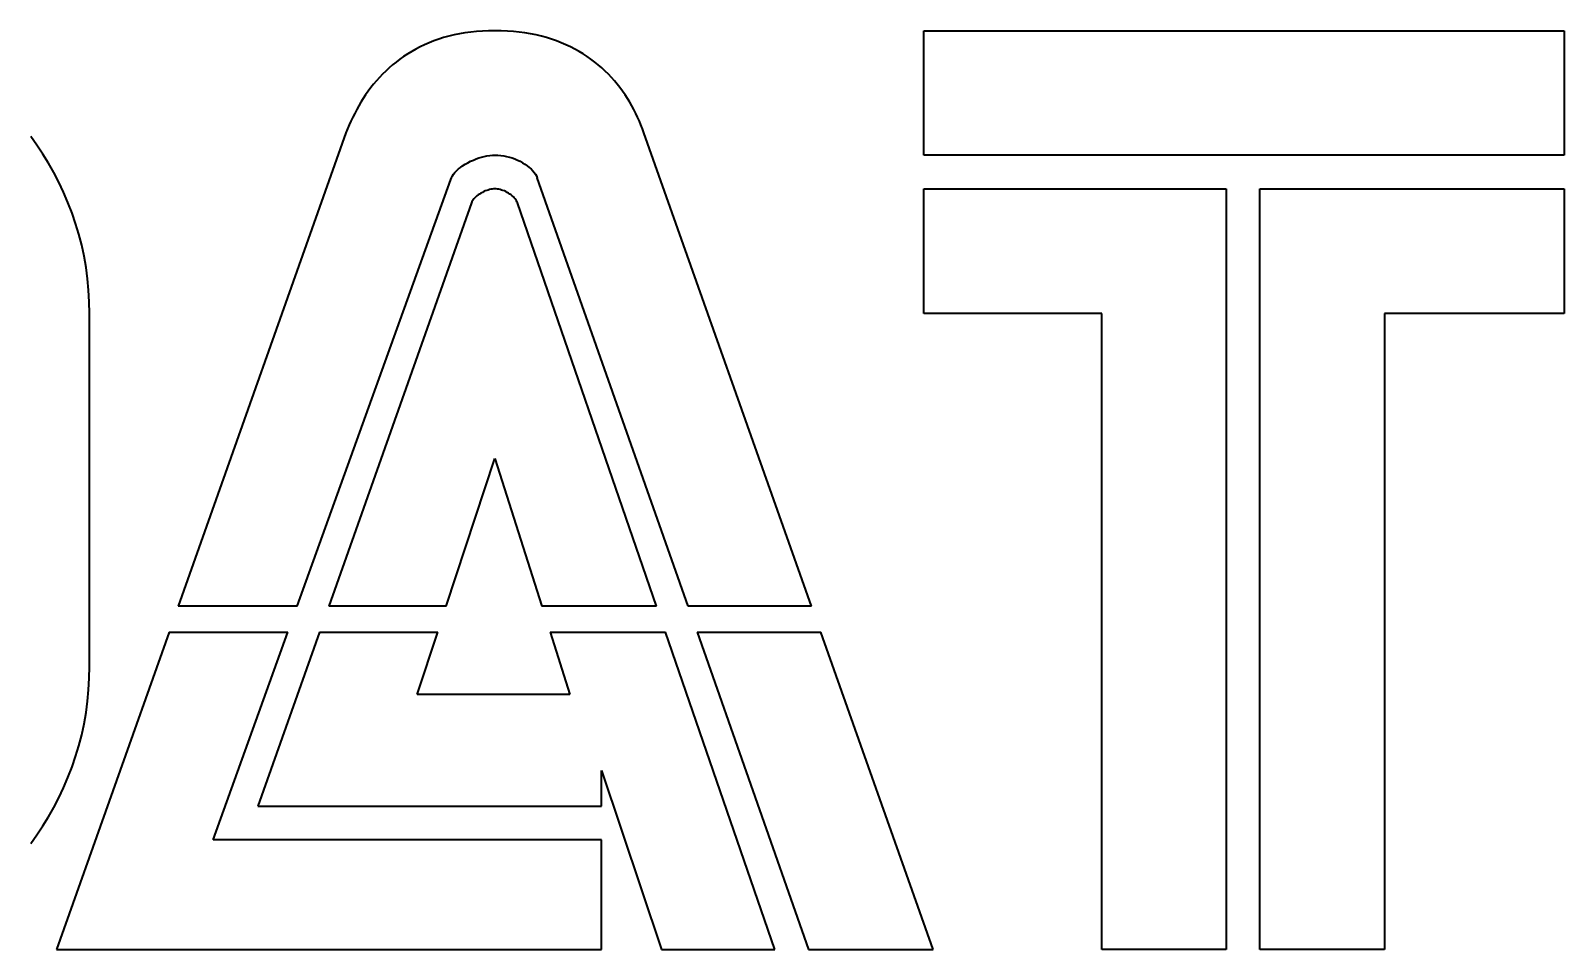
# Model space of a CAD drawing. Extents: x -10871 to 4979, y 1991 to 5869.
# Drawn here: x 402.3 to 563, y 4194.6 to 4290.8 of the extents above; entities that cross this region are included whole.
import ezdxf

# ---------------------------------------------------------------- set-up
doc = ezdxf.new("R2010")
doc.units = 0

msp = doc.modelspace()

# ---------------------------------------------------------------- linework, layer by layer
at = {"color": 7, "lineweight": 35, "ltscale": 0.013042}
msp.add_line((444.05, 4289.58), (443.57, 4289.37), dxfattribs=at)
at = {"color": 7, "lineweight": 35, "ltscale": 0.013214}
msp.add_line((444.54, 4289.77), (444.05, 4289.58), dxfattribs=at)
at = {"color": 7, "lineweight": 35, "ltscale": 0.013399}
msp.add_line((445.05, 4289.96), (444.54, 4289.77), dxfattribs=at)
at = {"color": 7, "lineweight": 35, "ltscale": 0.013608}
msp.add_line((445.56, 4290.12), (445.05, 4289.96), dxfattribs=at)
at = {"color": 7, "lineweight": 35, "ltscale": 0.013856}
msp.add_line((446.1, 4290.27), (445.56, 4290.12), dxfattribs=at)
at = {"color": 7, "lineweight": 35, "ltscale": 0.014129}
msp.add_line((446.65, 4290.41), (446.1, 4290.27), dxfattribs=at)
at = {"color": 7, "lineweight": 35, "ltscale": 0.014413}
msp.add_line((447.21, 4290.52), (446.65, 4290.41), dxfattribs=at)
at = {"color": 7, "lineweight": 35, "ltscale": 0.01472}
msp.add_line((447.79, 4290.62), (447.21, 4290.52), dxfattribs=at)
at = {"color": 7, "lineweight": 35, "ltscale": 0.01504}
msp.add_line((448.39, 4290.7), (447.79, 4290.62), dxfattribs=at)
at = {"color": 7, "lineweight": 35, "ltscale": 0.015381}
msp.add_line((449, 4290.76), (448.39, 4290.7), dxfattribs=at)
at = {"color": 7, "lineweight": 35, "ltscale": 0.015733}
msp.add_line((449.63, 4290.8), (449, 4290.76), dxfattribs=at)
at = {"color": 7, "lineweight": 35, "ltscale": 0.016101}
msp.add_line((450.27, 4290.83), (449.63, 4290.8), dxfattribs=at)
at = {"color": 7, "lineweight": 35, "ltscale": 0.016481}
msp.add_line((450.93, 4290.84), (450.27, 4290.83), dxfattribs=at)
at = {"color": 7, "lineweight": 35, "ltscale": 0.016492}
msp.add_line((451.59, 4290.83), (450.93, 4290.84), dxfattribs=at)
at = {"color": 7, "lineweight": 35, "ltscale": 0.016138}
msp.add_line((452.24, 4290.8), (451.59, 4290.83), dxfattribs=at)
at = {"color": 7, "lineweight": 35, "ltscale": 0.015794}
msp.add_line((452.87, 4290.76), (452.24, 4290.8), dxfattribs=at)
at = {"color": 7, "lineweight": 35, "ltscale": 0.015466}
msp.add_line((453.48, 4290.7), (452.87, 4290.76), dxfattribs=at)
at = {"color": 7, "lineweight": 35, "ltscale": 0.01515}
msp.add_line((454.08, 4290.62), (453.48, 4290.7), dxfattribs=at)
at = {"color": 7, "lineweight": 35, "ltscale": 0.014852}
msp.add_line((454.67, 4290.52), (454.08, 4290.62), dxfattribs=at)
at = {"color": 7, "lineweight": 35, "ltscale": 0.01457}
msp.add_line((455.24, 4290.41), (454.67, 4290.52), dxfattribs=at)
at = {"color": 7, "lineweight": 35, "ltscale": 0.014307}
msp.add_line((455.8, 4290.27), (455.24, 4290.41), dxfattribs=at)
at = {"color": 7, "lineweight": 35, "ltscale": 0.014058}
msp.add_line((456.34, 4290.12), (455.8, 4290.27), dxfattribs=at)
at = {"color": 7, "lineweight": 35, "ltscale": 0.01383}
msp.add_line((456.87, 4289.96), (456.34, 4290.12), dxfattribs=at)
at = {"color": 7, "lineweight": 35, "ltscale": 0.013618}
msp.add_line((457.38, 4289.77), (456.87, 4289.96), dxfattribs=at)
at = {"color": 7, "lineweight": 35, "ltscale": 0.013407}
msp.add_line((457.88, 4289.58), (457.38, 4289.77), dxfattribs=at)
at = {"color": 7, "lineweight": 35, "ltscale": 0.013211}
msp.add_line((458.36, 4289.37), (457.88, 4289.58), dxfattribs=at)
at = {"color": 7, "lineweight": 35}
for p, q in [((495.86, 4290.84), (562.95, 4290.84)), ((435.33, 4280.15), (417.76, 4230.55)), ((484.1, 4230.55), (466.53, 4280.15)), ((562.95, 4277.79), (495.86, 4277.79)), ((430.22, 4230.55), (446.32, 4275.24)), ((471.16, 4230.55), (455.37, 4275.44)), ((495.86, 4274.26), (527.54, 4274.26)), ((527.54, 4274.26), (527.54, 4194.61)), ((531.07, 4274.26), (562.95, 4274.26)), ((531.07, 4194.61), (531.07, 4274.26)), ((448.48, 4272.79), (433.52, 4230.55)), ((467.86, 4230.55), (453.29, 4272.79)), ((408.46, 4224.23), (408.46, 4261.22)), ((514.49, 4194.61), (514.49, 4261.22)), ((544.12, 4261.22), (544.12, 4194.61)), ((416.8, 4227.85), (405.02, 4194.61)), ((421.41, 4206.09), (429.25, 4227.85)), ((480.26, 4194.61), (468.79, 4227.85)), ((472.11, 4227.85), (483.79, 4194.61)), ((496.84, 4194.61), (485.06, 4227.85)), ((426.11, 4209.62), (462.11, 4209.62)), ((462.11, 4206.09), (421.41, 4206.09)), ((405.02, 4194.61), (462.11, 4194.61))]:
    msp.add_line(p, q, dxfattribs=at)
at = {"color": 7, "lineweight": 35, "ltscale": 0.32616}
for p, q in [((495.86, 4277.79), (495.86, 4290.84)), ((562.95, 4290.84), (562.95, 4277.79)), ((495.86, 4261.22), (495.86, 4274.26)), ((562.95, 4274.26), (562.95, 4261.22))]:
    msp.add_line(p, q, dxfattribs=at)
at = {"color": 7, "lineweight": 35, "ltscale": 0.01224}
msp.add_line((440.97, 4287.85), (440.58, 4287.55), dxfattribs=at)
at = {"color": 7, "lineweight": 35, "ltscale": 0.012315}
msp.add_line((441.37, 4288.14), (440.97, 4287.85), dxfattribs=at)
at = {"color": 7, "lineweight": 35, "ltscale": 0.012393}
msp.add_line((441.79, 4288.41), (441.37, 4288.14), dxfattribs=at)
at = {"color": 7, "lineweight": 35, "ltscale": 0.012499}
msp.add_line((442.21, 4288.67), (441.79, 4288.41), dxfattribs=at)
at = {"color": 7, "lineweight": 35, "ltscale": 0.012608}
msp.add_line((442.65, 4288.91), (442.21, 4288.67), dxfattribs=at)
at = {"color": 7, "lineweight": 35, "ltscale": 0.012739}
msp.add_line((443.11, 4289.15), (442.65, 4288.91), dxfattribs=at)
at = {"color": 7, "lineweight": 35, "ltscale": 0.012883}
msp.add_line((443.57, 4289.37), (443.11, 4289.15), dxfattribs=at)
at = {"color": 7, "lineweight": 35, "ltscale": 0.013028}
msp.add_line((458.84, 4289.15), (458.36, 4289.37), dxfattribs=at)
at = {"color": 7, "lineweight": 35, "ltscale": 0.012858}
msp.add_line((459.29, 4288.91), (458.84, 4289.15), dxfattribs=at)
at = {"color": 7, "lineweight": 35, "ltscale": 0.012705}
msp.add_line((459.74, 4288.67), (459.29, 4288.91), dxfattribs=at)
at = {"color": 7, "lineweight": 35, "ltscale": 0.012573}
msp.add_line((460.17, 4288.41), (459.74, 4288.67), dxfattribs=at)
at = {"color": 7, "lineweight": 35, "ltscale": 0.012444}
msp.add_line((460.59, 4288.14), (460.17, 4288.41), dxfattribs=at)
at = {"color": 7, "lineweight": 35, "ltscale": 0.012346}
msp.add_line((460.99, 4287.85), (460.59, 4288.14), dxfattribs=at)
at = {"color": 7, "lineweight": 35, "ltscale": 0.012249}
msp.add_line((461.38, 4287.55), (460.99, 4287.85), dxfattribs=at)
at = {"color": 7, "lineweight": 35, "ltscale": 0.01175}
for p, q in [((439.15, 4286.27), (438.83, 4285.93)), ((463.13, 4285.93), (462.81, 4286.27))]:
    msp.add_line(p, q, dxfattribs=at)
at = {"color": 7, "lineweight": 35, "ltscale": 0.011835}
for p, q in [((439.49, 4286.61), (439.15, 4286.27)), ((462.81, 4286.27), (462.47, 4286.61))]:
    msp.add_line(p, q, dxfattribs=at)
at = {"color": 7, "lineweight": 35, "ltscale": 0.011931}
for p, q in [((439.84, 4286.93), (439.49, 4286.61)), ((462.47, 4286.61), (462.12, 4286.93))]:
    msp.add_line(p, q, dxfattribs=at)
at = {"color": 7, "lineweight": 35, "ltscale": 0.012039}
for p, q in [((440.21, 4287.25), (439.84, 4286.93)), ((462.12, 4286.93), (461.75, 4287.25))]:
    msp.add_line(p, q, dxfattribs=at)
at = {"color": 7, "lineweight": 35, "ltscale": 0.012156}
for p, q in [((440.58, 4287.55), (440.21, 4287.25)), ((461.75, 4287.25), (461.38, 4287.55))]:
    msp.add_line(p, q, dxfattribs=at)
at = {"color": 7, "lineweight": 35, "ltscale": 0.011524}
for p, q in [((437.93, 4284.87), (437.66, 4284.5)), ((464.3, 4284.5), (464.03, 4284.87))]:
    msp.add_line(p, q, dxfattribs=at)
at = {"color": 7, "lineweight": 35, "ltscale": 0.011573}
for p, q in [((438.22, 4285.23), (437.93, 4284.87)), ((464.03, 4284.87), (463.74, 4285.23))]:
    msp.add_line(p, q, dxfattribs=at)
at = {"color": 7, "lineweight": 35, "ltscale": 0.011614}
for p, q in [((438.52, 4285.59), (438.22, 4285.23)), ((463.74, 4285.23), (463.44, 4285.59))]:
    msp.add_line(p, q, dxfattribs=at)
at = {"color": 7, "lineweight": 35, "ltscale": 0.011676}
for p, q in [((438.83, 4285.93), (438.52, 4285.59)), ((463.44, 4285.59), (463.13, 4285.93))]:
    msp.add_line(p, q, dxfattribs=at)
at = {"color": 7, "lineweight": 35, "ltscale": 0.011318}
msp.add_line((436.9, 4283.35), (436.67, 4282.96), dxfattribs=at)
at = {"color": 7, "lineweight": 35, "ltscale": 0.011393}
msp.add_line((437.14, 4283.74), (436.9, 4283.35), dxfattribs=at)
at = {"color": 7, "lineweight": 35, "ltscale": 0.011452}
msp.add_line((437.39, 4284.12), (437.14, 4283.74), dxfattribs=at)
at = {"color": 7, "lineweight": 35, "ltscale": 0.011509}
msp.add_line((437.66, 4284.5), (437.39, 4284.12), dxfattribs=at)
at = {"color": 7, "lineweight": 35, "ltscale": 0.011508}
msp.add_line((464.57, 4284.12), (464.3, 4284.5), dxfattribs=at)
at = {"color": 7, "lineweight": 35, "ltscale": 0.01144}
msp.add_line((464.81, 4283.74), (464.57, 4284.12), dxfattribs=at)
at = {"color": 7, "lineweight": 35, "ltscale": 0.011354}
msp.add_line((465.05, 4283.35), (464.81, 4283.74), dxfattribs=at)
at = {"color": 7, "lineweight": 35, "ltscale": 0.011256}
msp.add_line((465.28, 4282.96), (465.05, 4283.35), dxfattribs=at)
at = {"color": 7, "lineweight": 35, "ltscale": 0.011126}
msp.add_line((436.04, 4281.77), (435.85, 4281.37), dxfattribs=at)
at = {"color": 7, "lineweight": 35, "ltscale": 0.011169}
msp.add_line((436.24, 4282.17), (436.04, 4281.77), dxfattribs=at)
at = {"color": 7, "lineweight": 35, "ltscale": 0.011205}
msp.add_line((436.45, 4282.57), (436.24, 4282.17), dxfattribs=at)
at = {"color": 7, "lineweight": 35, "ltscale": 0.01127}
msp.add_line((436.67, 4282.96), (436.45, 4282.57), dxfattribs=at)
at = {"color": 7, "lineweight": 35, "ltscale": 0.011187}
msp.add_line((465.49, 4282.57), (465.28, 4282.96), dxfattribs=at)
at = {"color": 7, "lineweight": 35, "ltscale": 0.011103}
msp.add_line((465.69, 4282.17), (465.49, 4282.57), dxfattribs=at)
at = {"color": 7, "lineweight": 35, "ltscale": 0.01105}
msp.add_line((465.88, 4281.77), (465.69, 4282.17), dxfattribs=at)
at = {"color": 7, "lineweight": 35, "ltscale": 0.010993}
msp.add_line((466.06, 4281.37), (465.88, 4281.77), dxfattribs=at)
at = {"color": 7, "lineweight": 35, "ltscale": 0.011035}
msp.add_line((435.5, 4280.56), (435.33, 4280.15), dxfattribs=at)
at = {"color": 7, "lineweight": 35, "ltscale": 0.011059}
msp.add_line((435.67, 4280.97), (435.5, 4280.56), dxfattribs=at)
at = {"color": 7, "lineweight": 35, "ltscale": 0.011079}
msp.add_line((435.85, 4281.37), (435.67, 4280.97), dxfattribs=at)
at = {"color": 7, "lineweight": 35, "ltscale": 0.010933}
msp.add_line((466.23, 4280.97), (466.06, 4281.37), dxfattribs=at)
at = {"color": 7, "lineweight": 35, "ltscale": 0.010905}
msp.add_line((466.38, 4280.56), (466.23, 4280.97), dxfattribs=at)
at = {"color": 7, "lineweight": 35, "ltscale": 0.010872}
msp.add_line((466.53, 4280.15), (466.38, 4280.56), dxfattribs=at)
at = {"color": 7, "lineweight": 35, "ltscale": 0.027687}
msp.add_line((402.95, 4278.84), (402.3, 4279.74), dxfattribs=at)
at = {"color": 7, "lineweight": 35, "ltscale": 0.027865}
msp.add_line((403.56, 4277.92), (402.95, 4278.84), dxfattribs=at)
at = {"color": 7, "lineweight": 35, "ltscale": 0.028072}
for p, q in [((404.15, 4276.96), (403.56, 4277.92)), ((403.56, 4207.53), (404.15, 4208.49))]:
    msp.add_line(p, q, dxfattribs=at)
at = {"color": 7, "lineweight": 35, "ltscale": 0.028315}
for p, q in [((404.71, 4275.97), (404.15, 4276.96)), ((404.15, 4208.49), (404.71, 4209.48))]:
    msp.add_line(p, q, dxfattribs=at)
at = {"color": 7, "lineweight": 35, "ltscale": 0.007216}
msp.add_line((447.31, 4276.52), (447.54, 4276.69), dxfattribs=at)
at = {"color": 7, "lineweight": 35, "ltscale": 0.007645}
msp.add_line((447.54, 4276.69), (447.8, 4276.85), dxfattribs=at)
at = {"color": 7, "lineweight": 35, "ltscale": 0.008107}
msp.add_line((447.8, 4276.85), (448.09, 4277.01), dxfattribs=at)
at = {"color": 7, "lineweight": 35, "ltscale": 0.008223}
msp.add_line((448.09, 4277.01), (448.38, 4277.16), dxfattribs=at)
at = {"color": 7, "lineweight": 35, "ltscale": 0.00801}
msp.add_line((448.38, 4277.16), (448.67, 4277.29), dxfattribs=at)
at = {"color": 7, "lineweight": 35, "ltscale": 0.007809}
msp.add_line((448.67, 4277.29), (448.96, 4277.41), dxfattribs=at)
at = {"color": 7, "lineweight": 35, "ltscale": 0.007625}
msp.add_line((448.96, 4277.41), (449.25, 4277.51), dxfattribs=at)
at = {"color": 7, "lineweight": 35, "ltscale": 0.007456}
msp.add_line((449.25, 4277.51), (449.53, 4277.6), dxfattribs=at)
at = {"color": 7, "lineweight": 35, "ltscale": 0.007305}
msp.add_line((449.53, 4277.6), (449.82, 4277.67), dxfattribs=at)
at = {"color": 7, "lineweight": 35, "ltscale": 0.00717}
msp.add_line((449.82, 4277.67), (450.1, 4277.72), dxfattribs=at)
at = {"color": 7, "lineweight": 35, "ltscale": 0.007059}
msp.add_line((450.1, 4277.72), (450.38, 4277.76), dxfattribs=at)
at = {"color": 7, "lineweight": 35, "ltscale": 0.006964}
msp.add_line((450.38, 4277.76), (450.66, 4277.79), dxfattribs=at)
at = {"color": 7, "lineweight": 35, "ltscale": 0.006894}
msp.add_line((450.66, 4277.79), (450.93, 4277.79), dxfattribs=at)
at = {"color": 7, "lineweight": 35, "ltscale": 0.007788}
msp.add_line((450.93, 4277.79), (451.24, 4277.79), dxfattribs=at)
at = {"color": 7, "lineweight": 35, "ltscale": 0.007686}
msp.add_line((451.24, 4277.79), (451.55, 4277.76), dxfattribs=at)
at = {"color": 7, "lineweight": 35, "ltscale": 0.007605}
msp.add_line((451.55, 4277.76), (451.85, 4277.72), dxfattribs=at)
at = {"color": 7, "lineweight": 35, "ltscale": 0.007544}
msp.add_line((451.85, 4277.72), (452.15, 4277.67), dxfattribs=at)
at = {"color": 7, "lineweight": 35, "ltscale": 0.007507}
msp.add_line((452.15, 4277.67), (452.44, 4277.6), dxfattribs=at)
at = {"color": 7, "lineweight": 35, "ltscale": 0.007491}
msp.add_line((452.44, 4277.6), (452.73, 4277.51), dxfattribs=at)
at = {"color": 7, "lineweight": 35, "ltscale": 0.007498}
msp.add_line((452.73, 4277.51), (453.01, 4277.41), dxfattribs=at)
at = {"color": 7, "lineweight": 35, "ltscale": 0.007526}
msp.add_line((453.01, 4277.41), (453.29, 4277.29), dxfattribs=at)
at = {"color": 7, "lineweight": 35, "ltscale": 0.007578}
msp.add_line((453.29, 4277.29), (453.56, 4277.16), dxfattribs=at)
at = {"color": 7, "lineweight": 35, "ltscale": 0.00765}
msp.add_line((453.56, 4277.16), (453.82, 4277.01), dxfattribs=at)
at = {"color": 7, "lineweight": 35, "ltscale": 0.007505}
msp.add_line((453.82, 4277.01), (454.08, 4276.85), dxfattribs=at)
at = {"color": 7, "lineweight": 35, "ltscale": 0.007123}
msp.add_line((454.08, 4276.85), (454.31, 4276.69), dxfattribs=at)
at = {"color": 7, "lineweight": 35, "ltscale": 0.006773}
msp.add_line((454.31, 4276.69), (454.53, 4276.52), dxfattribs=at)
at = {"color": 7, "lineweight": 35, "ltscale": 0.028597}
for p, q in [((405.24, 4274.96), (404.71, 4275.97)), ((404.71, 4209.48), (405.24, 4210.49))]:
    msp.add_line(p, q, dxfattribs=at)
at = {"color": 7, "lineweight": 35, "ltscale": 0.005169}
msp.add_line((446.32, 4275.24), (446.39, 4275.44), dxfattribs=at)
at = {"color": 7, "lineweight": 35, "ltscale": 0.0053}
msp.add_line((446.39, 4275.44), (446.49, 4275.63), dxfattribs=at)
at = {"color": 7, "lineweight": 35, "ltscale": 0.005514}
msp.add_line((446.49, 4275.63), (446.6, 4275.81), dxfattribs=at)
at = {"color": 7, "lineweight": 35, "ltscale": 0.005772}
msp.add_line((446.6, 4275.81), (446.74, 4276), dxfattribs=at)
at = {"color": 7, "lineweight": 35, "ltscale": 0.006068}
msp.add_line((446.74, 4276), (446.91, 4276.17), dxfattribs=at)
at = {"color": 7, "lineweight": 35, "ltscale": 0.006424}
msp.add_line((446.91, 4276.17), (447.1, 4276.35), dxfattribs=at)
at = {"color": 7, "lineweight": 35, "ltscale": 0.006798}
msp.add_line((447.1, 4276.35), (447.31, 4276.52), dxfattribs=at)
at = {"color": 7, "lineweight": 35, "ltscale": 0.006432}
msp.add_line((454.53, 4276.52), (454.72, 4276.35), dxfattribs=at)
at = {"color": 7, "lineweight": 35, "ltscale": 0.006134}
msp.add_line((454.72, 4276.35), (454.89, 4276.17), dxfattribs=at)
at = {"color": 7, "lineweight": 35, "ltscale": 0.005849}
msp.add_line((454.89, 4276.17), (455.04, 4276), dxfattribs=at)
at = {"color": 7, "lineweight": 35, "ltscale": 0.005618}
msp.add_line((455.04, 4276), (455.17, 4275.81), dxfattribs=at)
at = {"color": 7, "lineweight": 35, "ltscale": 0.005418}
msp.add_line((455.17, 4275.81), (455.28, 4275.63), dxfattribs=at)
at = {"color": 7, "lineweight": 35, "ltscale": 0.005252}
msp.add_line((455.28, 4275.63), (455.37, 4275.44), dxfattribs=at)
at = {"color": 7, "lineweight": 35, "ltscale": 0.028915}
for p, q in [((405.73, 4273.91), (405.24, 4274.96)), ((405.24, 4210.49), (405.73, 4211.54))]:
    msp.add_line(p, q, dxfattribs=at)
at = {"color": 7, "lineweight": 35, "ltscale": 0.029278}
for p, q in [((406.2, 4272.84), (405.73, 4273.91)), ((405.73, 4211.54), (406.2, 4212.61))]:
    msp.add_line(p, q, dxfattribs=at)
at = {"color": 7, "lineweight": 35, "ltscale": 0.003634}
msp.add_line((448.93, 4273.44), (448.82, 4273.34), dxfattribs=at)
at = {"color": 7, "lineweight": 35, "ltscale": 0.003801}
msp.add_line((449.04, 4273.54), (448.93, 4273.44), dxfattribs=at)
at = {"color": 7, "lineweight": 35, "ltscale": 0.003986}
msp.add_line((449.17, 4273.64), (449.04, 4273.54), dxfattribs=at)
at = {"color": 7, "lineweight": 35, "ltscale": 0.004184}
msp.add_line((449.31, 4273.73), (449.17, 4273.64), dxfattribs=at)
at = {"color": 7, "lineweight": 35, "ltscale": 0.004395}
msp.add_line((449.46, 4273.82), (449.31, 4273.73), dxfattribs=at)
at = {"color": 7, "lineweight": 35, "ltscale": 0.004428}
msp.add_line((449.62, 4273.9), (449.46, 4273.82), dxfattribs=at)
at = {"color": 7, "lineweight": 35, "ltscale": 0.00428}
msp.add_line((449.77, 4273.98), (449.62, 4273.9), dxfattribs=at)
at = {"color": 7, "lineweight": 35, "ltscale": 0.004148}
msp.add_line((449.92, 4274.05), (449.77, 4273.98), dxfattribs=at)
at = {"color": 7, "lineweight": 35, "ltscale": 0.004015}
msp.add_line((450.07, 4274.1), (449.92, 4274.05), dxfattribs=at)
at = {"color": 7, "lineweight": 35, "ltscale": 0.003899}
msp.add_line((450.22, 4274.15), (450.07, 4274.1), dxfattribs=at)
at = {"color": 7, "lineweight": 35, "ltscale": 0.003785}
msp.add_line((450.37, 4274.19), (450.22, 4274.15), dxfattribs=at)
at = {"color": 7, "lineweight": 35, "ltscale": 0.003686}
msp.add_line((450.51, 4274.22), (450.37, 4274.19), dxfattribs=at)
at = {"color": 7, "lineweight": 35, "ltscale": 0.0036}
msp.add_line((450.65, 4274.24), (450.51, 4274.22), dxfattribs=at)
at = {"color": 7, "lineweight": 35, "ltscale": 0.003522}
msp.add_line((450.79, 4274.26), (450.65, 4274.24), dxfattribs=at)
at = {"color": 7, "lineweight": 35, "ltscale": 0.00346}
msp.add_line((450.93, 4274.26), (450.79, 4274.26), dxfattribs=at)
at = {"color": 7, "lineweight": 35, "ltscale": 0.003447}
msp.add_line((451.07, 4274.26), (450.93, 4274.26), dxfattribs=at)
at = {"color": 7, "lineweight": 35, "ltscale": 0.003485}
msp.add_line((451.21, 4274.24), (451.07, 4274.26), dxfattribs=at)
at = {"color": 7, "lineweight": 35, "ltscale": 0.003539}
msp.add_line((451.35, 4274.22), (451.21, 4274.24), dxfattribs=at)
at = {"color": 7, "lineweight": 35, "ltscale": 0.003602}
msp.add_line((451.49, 4274.19), (451.35, 4274.22), dxfattribs=at)
at = {"color": 7, "lineweight": 35, "ltscale": 0.003678}
msp.add_line((451.63, 4274.15), (451.49, 4274.19), dxfattribs=at)
at = {"color": 7, "lineweight": 35, "ltscale": 0.003771}
msp.add_line((451.77, 4274.1), (451.63, 4274.15), dxfattribs=at)
at = {"color": 7, "lineweight": 35, "ltscale": 0.003866}
msp.add_line((451.92, 4274.05), (451.77, 4274.1), dxfattribs=at)
at = {"color": 7, "lineweight": 35, "ltscale": 0.00398}
msp.add_line((452.06, 4273.98), (451.92, 4274.05), dxfattribs=at)
at = {"color": 7, "lineweight": 35, "ltscale": 0.004093}
msp.add_line((452.21, 4273.9), (452.06, 4273.98), dxfattribs=at)
at = {"color": 7, "lineweight": 35, "ltscale": 0.004225}
msp.add_line((452.35, 4273.82), (452.21, 4273.9), dxfattribs=at)
at = {"color": 7, "lineweight": 35, "ltscale": 0.004196}
msp.add_line((452.5, 4273.73), (452.35, 4273.82), dxfattribs=at)
at = {"color": 7, "lineweight": 35, "ltscale": 0.004013}
msp.add_line((452.63, 4273.64), (452.5, 4273.73), dxfattribs=at)
at = {"color": 7, "lineweight": 35, "ltscale": 0.00384}
msp.add_line((452.75, 4273.54), (452.63, 4273.64), dxfattribs=at)
at = {"color": 7, "lineweight": 35, "ltscale": 0.003682}
msp.add_line((452.86, 4273.44), (452.75, 4273.54), dxfattribs=at)
at = {"color": 7, "lineweight": 35, "ltscale": 0.003538}
msp.add_line((452.95, 4273.34), (452.86, 4273.44), dxfattribs=at)
at = {"color": 7, "lineweight": 35, "ltscale": 0.029425}
for p, q in [((406.63, 4271.74), (406.2, 4272.84)), ((406.2, 4212.61), (406.63, 4213.71))]:
    msp.add_line(p, q, dxfattribs=at)
at = {"color": 7, "lineweight": 35, "ltscale": 0.003128}
msp.add_line((448.52, 4272.91), (448.48, 4272.79), dxfattribs=at)
at = {"color": 7, "lineweight": 35, "ltscale": 0.003169}
msp.add_line((448.58, 4273.02), (448.52, 4272.91), dxfattribs=at)
at = {"color": 7, "lineweight": 35, "ltscale": 0.003249}
msp.add_line((448.65, 4273.13), (448.58, 4273.02), dxfattribs=at)
at = {"color": 7, "lineweight": 35, "ltscale": 0.003355}
msp.add_line((448.73, 4273.24), (448.65, 4273.13), dxfattribs=at)
at = {"color": 7, "lineweight": 35, "ltscale": 0.003475}
msp.add_line((448.82, 4273.34), (448.73, 4273.24), dxfattribs=at)
at = {"color": 7, "lineweight": 35, "ltscale": 0.003403}
msp.add_line((453.04, 4273.24), (452.95, 4273.34), dxfattribs=at)
at = {"color": 7, "lineweight": 35, "ltscale": 0.003304}
msp.add_line((453.12, 4273.13), (453.04, 4273.24), dxfattribs=at)
at = {"color": 7, "lineweight": 35, "ltscale": 0.003218}
msp.add_line((453.19, 4273.02), (453.12, 4273.13), dxfattribs=at)
at = {"color": 7, "lineweight": 35, "ltscale": 0.003152}
msp.add_line((453.24, 4272.91), (453.19, 4273.02), dxfattribs=at)
at = {"color": 7, "lineweight": 35, "ltscale": 0.003124}
msp.add_line((453.29, 4272.79), (453.24, 4272.91), dxfattribs=at)
at = {"color": 7, "lineweight": 35, "ltscale": 0.02938}
for p, q in [((407.01, 4270.63), (406.63, 4271.74)), ((406.63, 4213.71), (407.01, 4214.82))]:
    msp.add_line(p, q, dxfattribs=at)
at = {"color": 7, "lineweight": 35, "ltscale": 0.029382}
msp.add_line((407.35, 4269.51), (407.01, 4270.63), dxfattribs=at)
at = {"color": 7, "lineweight": 35, "ltscale": 0.029443}
msp.add_line((407.65, 4268.37), (407.35, 4269.51), dxfattribs=at)
at = {"color": 7, "lineweight": 35, "ltscale": 0.029529}
for p, q in [((407.89, 4267.21), (407.65, 4268.37)), ((407.65, 4217.08), (407.89, 4218.24))]:
    msp.add_line(p, q, dxfattribs=at)
at = {"color": 7, "lineweight": 35, "ltscale": 0.029685}
for p, q in [((408.1, 4266.04), (407.89, 4267.21)), ((407.89, 4218.24), (408.1, 4219.41))]:
    msp.add_line(p, q, dxfattribs=at)
at = {"color": 7, "lineweight": 35, "ltscale": 0.029876}
for p, q in [((408.25, 4264.86), (408.1, 4266.04)), ((408.1, 4219.41), (408.25, 4220.59))]:
    msp.add_line(p, q, dxfattribs=at)
at = {"color": 7, "lineweight": 35, "ltscale": 0.030113}
for p, q in [((408.37, 4263.66), (408.25, 4264.86)), ((408.25, 4220.59), (408.37, 4221.79))]:
    msp.add_line(p, q, dxfattribs=at)
at = {"color": 7, "lineweight": 35, "ltscale": 0.030394}
for p, q in [((408.43, 4262.44), (408.37, 4263.66)), ((408.37, 4221.79), (408.43, 4223.01))]:
    msp.add_line(p, q, dxfattribs=at)
at = {"color": 7, "lineweight": 35, "ltscale": 0.030718}
for p, q in [((408.46, 4261.22), (408.43, 4262.44)), ((408.43, 4223.01), (408.46, 4224.23))]:
    msp.add_line(p, q, dxfattribs=at)
at = {"color": 7, "lineweight": 35, "ltscale": 0.465937}
msp.add_line((514.49, 4261.22), (495.86, 4261.22), dxfattribs=at)
at = {"color": 7, "lineweight": 35, "ltscale": 0.47084}
msp.add_line((562.95, 4261.22), (544.12, 4261.22), dxfattribs=at)
at = {"color": 7, "lineweight": 35, "ltscale": 0.406962}
msp.add_line((445.84, 4230.55), (450.93, 4246.01), dxfattribs=at)
at = {"color": 7, "lineweight": 35, "ltscale": 0.405546}
msp.add_line((450.93, 4246.01), (455.84, 4230.55), dxfattribs=at)
at = {"color": 7, "lineweight": 35, "ltscale": 0.311485}
msp.add_line((430.22, 4230.55), (417.76, 4230.55), dxfattribs=at)
at = {"color": 7, "lineweight": 35, "ltscale": 0.307864}
msp.add_line((445.84, 4230.55), (433.52, 4230.55), dxfattribs=at)
at = {"color": 7, "lineweight": 35, "ltscale": 0.300516}
msp.add_line((467.86, 4230.55), (455.84, 4230.55), dxfattribs=at)
at = {"color": 7, "lineweight": 35, "ltscale": 0.323661}
msp.add_line((484.1, 4230.55), (471.16, 4230.55), dxfattribs=at)
at = {"color": 7, "lineweight": 35, "ltscale": 0.311085}
msp.add_line((416.8, 4227.85), (429.25, 4227.85), dxfattribs=at)
at = {"color": 7, "lineweight": 35, "ltscale": 0.483494}
msp.add_line((432.57, 4227.85), (426.11, 4209.62), dxfattribs=at)
at = {"color": 7, "lineweight": 35, "ltscale": 0.309529}
msp.add_line((432.57, 4227.85), (444.95, 4227.85), dxfattribs=at)
at = {"color": 7, "lineweight": 35, "ltscale": 0.172616}
msp.add_line((442.79, 4221.29), (444.95, 4227.85), dxfattribs=at)
at = {"color": 7, "lineweight": 35, "ltscale": 0.172015}
msp.add_line((456.7, 4227.85), (458.78, 4221.29), dxfattribs=at)
at = {"color": 7, "lineweight": 35, "ltscale": 0.302377}
msp.add_line((456.7, 4227.85), (468.79, 4227.85), dxfattribs=at)
at = {"color": 7, "lineweight": 35, "ltscale": 0.323849}
msp.add_line((472.11, 4227.85), (485.06, 4227.85), dxfattribs=at)
at = {"color": 7, "lineweight": 35, "ltscale": 0.399724}
msp.add_line((458.78, 4221.29), (442.79, 4221.29), dxfattribs=at)
at = {"color": 7, "lineweight": 35, "ltscale": 0.029393}
msp.add_line((407.01, 4214.82), (407.35, 4215.94), dxfattribs=at)
at = {"color": 7, "lineweight": 35, "ltscale": 0.029431}
msp.add_line((407.35, 4215.94), (407.65, 4217.08), dxfattribs=at)
at = {"color": 7, "lineweight": 35, "ltscale": 0.093188}
msp.add_line((462.11, 4209.62), (462.11, 4213.35), dxfattribs=at)
at = {"color": 7, "lineweight": 35, "ltscale": 0.493979}
msp.add_line((462.11, 4213.35), (468.39, 4194.61), dxfattribs=at)
at = {"color": 7, "lineweight": 35, "ltscale": 0.027854}
msp.add_line((402.95, 4206.61), (403.56, 4207.53), dxfattribs=at)
at = {"color": 7, "lineweight": 35, "ltscale": 0.027697}
msp.add_line((402.3, 4205.71), (402.95, 4206.61), dxfattribs=at)
at = {"color": 7, "lineweight": 35, "ltscale": 0.286914}
msp.add_line((462.11, 4194.61), (462.11, 4206.09), dxfattribs=at)
at = {"color": 7, "lineweight": 35, "ltscale": 0.296729}
msp.add_line((468.39, 4194.61), (480.26, 4194.61), dxfattribs=at)
at = {"color": 7, "lineweight": 35, "ltscale": 0.326155}
msp.add_line((483.79, 4194.61), (496.84, 4194.61), dxfattribs=at)
at = {"color": 7, "lineweight": 35, "ltscale": 0.326154}
for p, q in [((527.54, 4194.61), (514.49, 4194.61)), ((544.12, 4194.61), (531.07, 4194.61))]:
    msp.add_line(p, q, dxfattribs=at)

doc.saveas('drawing.dxf')
